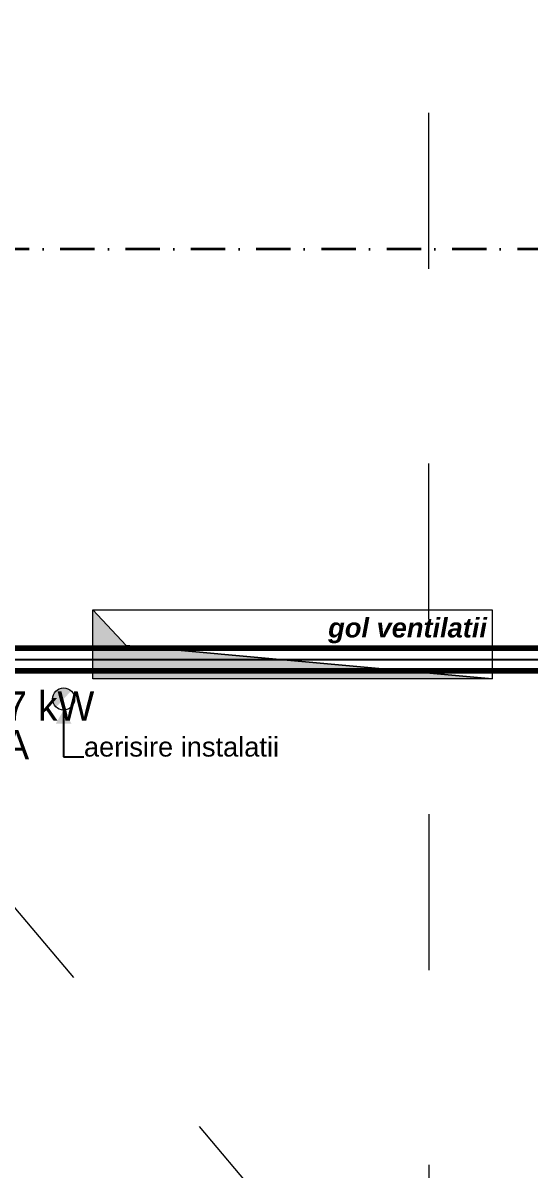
# Model space of a CAD drawing. Header units: millimetres. Extents: x 1322820 to 1391563, y 1051909 to 1098256.
# Drawn here: x 1338270 to 1340874, y 1077594 to 1083482 of the extents above; entities that cross this region are included whole.
import ezdxf
from ezdxf.enums import TextEntityAlignment as Align

# ---------------------------------------------------------------- set-up
doc = ezdxf.new("R2010")
doc.units = ezdxf.units.MM
doc.header["$MEASUREMENT"] = 0
for name, pattern in [('AStair_dashed', [1800, 800, -1000]), ('Dot & Dashed', [335.138881, 176.388884, -88.194442, 0, -70.555556]), ('DUBLU_INTRERUPT', [1.093612, 0.529167, -0.211667, 0.141111, -0.211667])]:
    doc.linetypes.add(name, pattern=pattern)
doc.layers.get('0').update_dxf_attribs({"true_color": 0x787878})
for name, color, linetype, lineweight, true_color in [('arhitectura - adnotatii_Pen_No__1', 7, 'Continuous', 13, 0x787878), ('instalatii - echipamente_Pen_No__21', 7, 'Continuous', 20, 0x787878), ('instalatii - echipamente_Pen_No__244', 7, 'Continuous', 13, 0x787878), ('New_arhitectura - axe_Pen_No__201', 7, 'Continuous', 35, 0x787878), ('New_arhitectura - desen 2D_Pen_No__2', 7, 'Continuous', 13, 0x787878), ('New_arhitectura - ghena_Pen_No__1', 7, 'Continuous', 13, 0x787878)]:
    doc.layers.add(name, color=color, linetype=linetype, lineweight=lineweight, true_color=true_color)
doc.layers.add('Circuit echipo', color=7, linetype='Continuous')
doc.layers.add('circuite prize vitali', color=1, linetype='Continuous')
doc.layers.add('CV_Pen_No__1', color=7, linetype='Continuous', lineweight=13)
doc.layers.add('New_arhitectura - axe', color=7, linetype='Continuous', true_color=0x787878)
doc.layers.add('New_arhitectura - ghena', color=7, linetype='Continuous', true_color=0x787878)
doc.styles.add('GENERATED_STYLE_1', font='arialbd.ttf')
doc.styles.add('GENERATED_STYLE_2', font='arial.ttf')
doc.styles.add('GENERATED_STYLE_3', font='ariali.ttf')
doc.styles.add('GENERATED_STYLE_4', font='arialbi.ttf')
doc.dimstyles.new('GENERATED_STYLE__2', dxfattribs={"dimtxt": 0.18, "dimasz": 76, "dimexe": 0.18, "dimexo": 0.0625, "dimgap": 0.09, "dimtad": 0, "dimtih": 1, "dimtoh": 1, "dimdec": 4, "dimzin": 0, "dimdsep": 46, "dimcen": 0.09, "dimadec": 0, "dimazin": 0, "dimtfac": 1, "dimtdec": 4, "dimtmove": 0, "dimatfit": 3, "dimldrblk": 'ARROWHEAD_16', "dimfxl": 1, "dimtolj": 1, "dimtzin": 0, "dimarcsym": 0})

# ---------------------------------------------------------------- blocks, each defined once
blk = doc.blocks.new('Floor Opening Symbol 22_2')
at = {"layer": 'New_arhitectura - ghena', "linetype": 'Continuous', "lineweight": 0, "true_color": 0x000000}
blk.add_hatch(color=18, dxfattribs=at).paths.add_polyline_path([(0, 0), (2051, 0), (2051, 355.6), (1878.4, 172.5)])
at = {"layer": 'New_arhitectura - ghena_Pen_No__1', "color": 7, "linetype": 'Continuous', "lineweight": 13, "flags": 128}
for points in [[(1878.4, 172.5), (2051, 355.6), (0, 355.6), (0, 0)], [(0, 0), (2051, 0), (2051, 355.6), (1878.4, 172.5)]]:
    blk.add_lwpolyline(points, close=True, dxfattribs=at)
blk = doc.blocks.new('ARROWHEAD_16')
at = {"linetype": 'Continuous', "lineweight": 0}
blk.add_hatch(color=0, dxfattribs=at).paths.add_polyline_path([(-0.9093, 0.525), (0, 0), (-0.9093, -0.525)])
at = {"color": 0, "linetype": 'Continuous', "lineweight": 0}
blk.add_line((0, 0), (-1, 0), dxfattribs=at)
blk = doc.blocks.new('Standard grid marker_8')
at = {"layer": 'New_arhitectura - axe_Pen_No__201', "linetype": 'Dot & Dashed', "lineweight": 35}
blk.add_line((1000, 0), (22646.9, 0), dxfattribs=at)
at = {"layer": 'New_arhitectura - axe_Pen_No__201', "lineweight": 35, "style": 'GENERATED_STYLE_1'}
blk.add_attdef('AC_MarkerText_1', text='', height=125, rotation=180, dxfattribs=at).set_placement((23752.9, 6.1), align=Align.MIDDLE_CENTER)
blk = doc.blocks.new('terasa')
at = {"layer": 'instalatii - echipamente_Pen_No__244', "linetype": 'Continuous', "lineweight": 13}
blk.add_hatch(color=256, dxfattribs=at).paths.add_polyline_path([(1338517.358, 1080053.322), (1338440.566, 1079969.881, -0.41421356), (1338437.241, 1080049.998, -0.41421356)])
at = {"layer": 'instalatii - echipamente_Pen_No__21', "linetype": 'Continuous', "lineweight": 20}
blk.add_circle((1338479.282, 1080011.952), 56.7, dxfattribs=at)
at = {"layer": 'New_arhitectura - desen 2D_Pen_No__2', "linetype": 'AStair_dashed', "lineweight": 13}
for p, q in [((1340349.957, 1090220.6), (1340354.105, 1075928.745)), ((1334529.618, 1083319.3), (1340353.962, 1076420.6))]:
    blk.add_line(p, q, dxfattribs=at)
at = {"layer": 'New_arhitectura - axe', "linetype": 'Continuous', "lineweight": 13, "zscale": 1000, "rotation": 180}
blk.add_blockref('Standard grid marker_8', (1346678.502, 1082320.6), dxfattribs=at)
at = {"layer": 'New_arhitectura - ghena', "linetype": 'Continuous', "lineweight": 13, "xscale": -1, "zscale": 1000}
blk.add_blockref('Floor Opening Symbol 22_2', (1340679.479, 1080114.962), dxfattribs=at)
at = {"layer": 'arhitectura - adnotatii_Pen_No__1', "linetype": 'Continuous', "lineweight": 13, "char_height": 100}
for s, insert, attachment_point, style in [('\\A1;gol ventilatii', (1340244.878, 1080427.91), 2, 'GENERATED_STYLE_4'), ('\\A1;aerisire instalatii', (1338583.687, 1079715.157), 7, 'GENERATED_STYLE_2')]:
    blk.add_mtext(s, dxfattribs=dict(at, insert=insert, attachment_point=attachment_point, style=style))
at = {"layer": 'arhitectura - adnotatii_Pen_No__1', "linetype": 'Continuous', "lineweight": 13, "annotation_type": 0, "has_hookline": 1, "hookline_direction": 0, "text_width": 987.04}
blk.add_leader([(1338479.282, 1079955.252), (1338479.282, 1079715.157), (1338583.597, 1079715.157)], dimstyle='GENERATED_STYLE__2', dxfattribs=at)

msp = doc.modelspace()

# ---------------------------------------------------------------- block references
msp.add_blockref('terasa', (0, 0))

# ---------------------------------------------------------------- next in the draw order: linework, layer by layer
at = {"layer": 'Circuit echipo', "linetype": 'DUBLU_INTRERUPT', "lineweight": 20, "ltscale": 1000, "const_width": 10}
msp.add_lwpolyline([(1332208.4, 1082095.9), (1332208.4, 1080213.8), (1346368.2, 1080213.8), (1346368.2, 1078657.1), (1361539.2, 1078657.1), (1361539.2, 1079924.8), (1361539.2, 1079924.8), (1361539.2, 1079924.8), (1361539.2, 1079924.8)], dxfattribs=at)
at = {"layer": 'circuite prize vitali', "lineweight": 20, "const_width": 30}
for points in [[(1332275.3, 1082106.1), (1332275.3, 1080272.7), (1346456.6, 1080272.7), (1346456.6, 1078731.6), (1361137.8, 1078731.6), (1361137.8, 1080119.2), (1361214.1, 1080119.2), (1361214.1, 1080119.2), (1361214.1, 1080119.2)], [(1336918.1, 1080119.1), (1336918.1, 1080156.8), (1346301.5, 1080156.8), (1346301.5, 1078584.4), (1361226.8, 1078584.4), (1361226.8, 1079910.6), (1361226.8, 1079910.6), (1361226.8, 1079910.6), (1361226.8, 1079910.6)]]:
    msp.add_lwpolyline(points, dxfattribs=at)

# ---------------------------------------------------------------- next in the draw order: texts
at = {"layer": 'CV_Pen_No__1', "color": 7, "linetype": 'Continuous', "lineweight": 13, "insert": (1337215.2, 1080051.5), "char_height": 150, "attachment_point": 1, "line_spacing_factor": 0.795184, "style": 'GENERATED_STYLE_3'}
msp.add_mtext('\\A1;{\\fCentury Gothic|b0|i0|c238|p34;Pabs = 97,7 kW\\PIa = 154.1 A\\PIc = 138 A}', dxfattribs=at)

doc.saveas('drawing.dxf')
